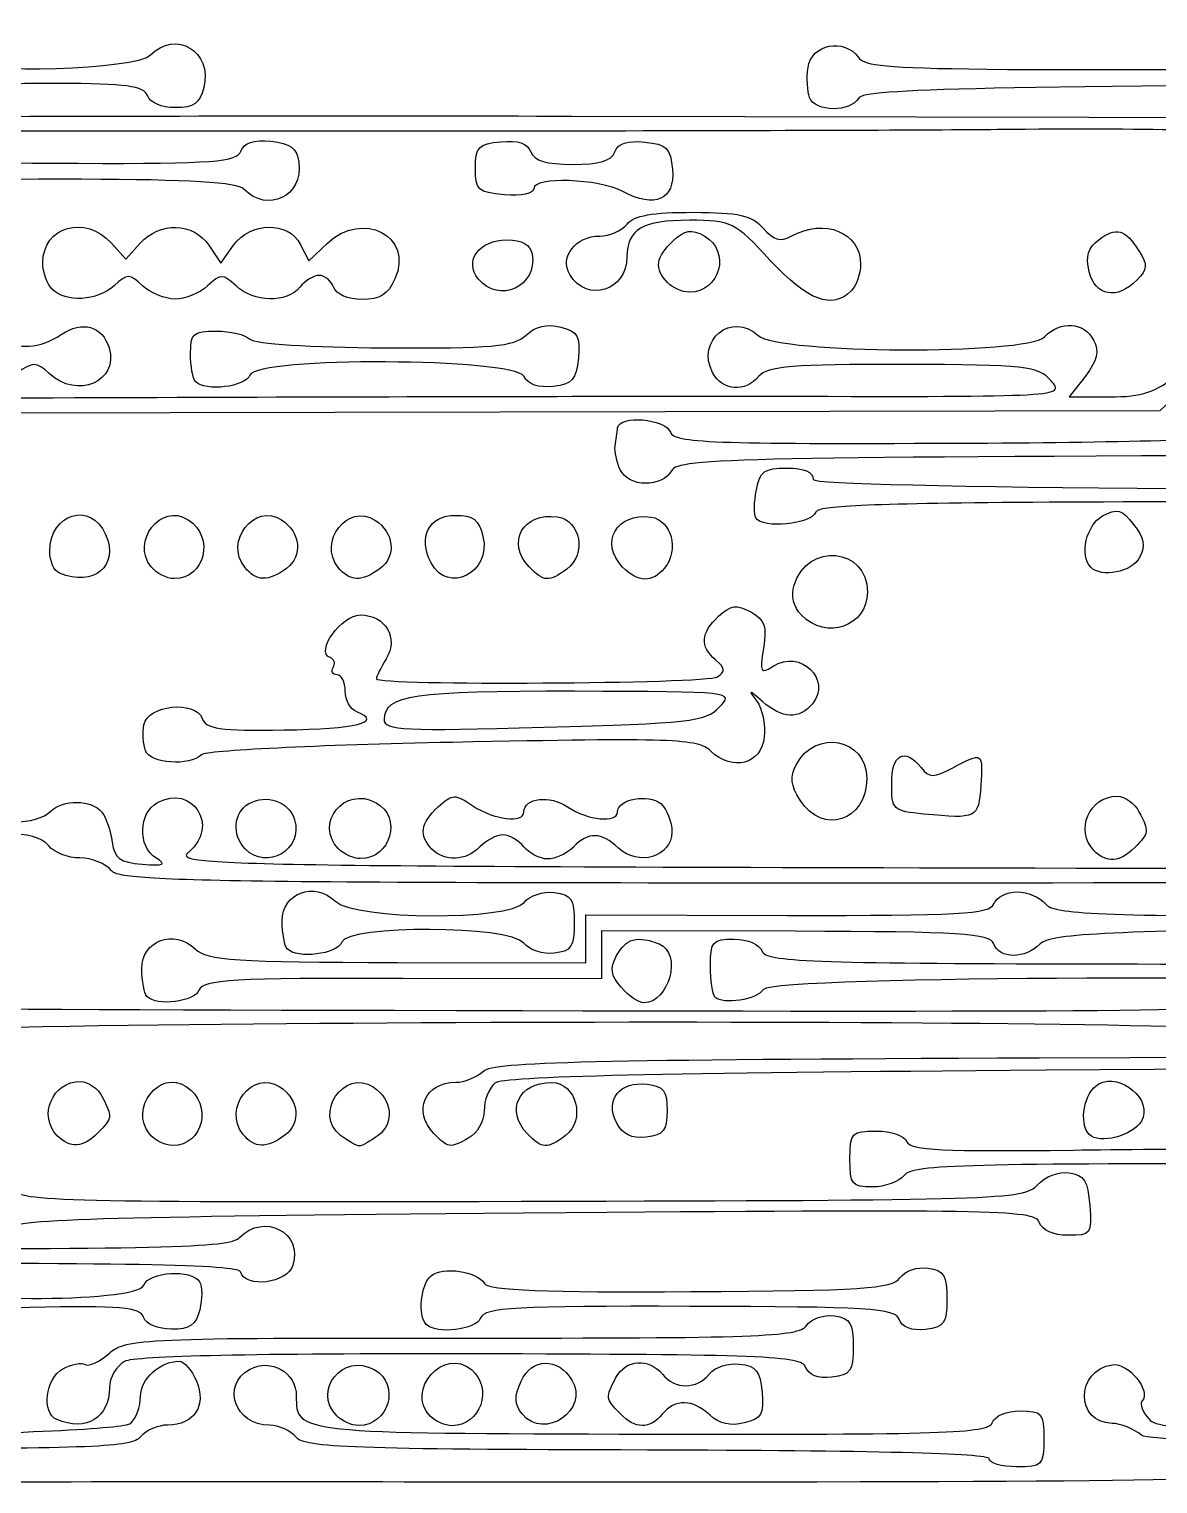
# Model space of a CAD drawing. Extents: x 25 to 242, y 39 to 365.
# Drawn here: x 101.61 to 132.07, y 189.45 to 228.7 of the extents above; entities that cross this region are included whole.
import ezdxf

# ---------------------------------------------------------------- set-up
doc = ezdxf.new("R2010")
doc.units = 0
doc.layers.add('Layer_1', color=7, linetype='CONTINUOUS')

msp = doc.modelspace()

# ---------------------------------------------------------------- linework, layer by layer
at = {"layer": 'Layer_1', "color": 7}
for points in [[(122.668579, 226.855323)], [(117.629919, 224.320103)], [(121.606769, 222.462873)], [(113.730829, 221.959003)], [(118.830599, 221.865503)], [(130.215269, 222.154943)], [(106.101669, 219.191733)], [(117.558019, 216.813713)], [(121.217169, 215.514363)], [(102.425589, 214.023783)], [(104.903649, 214.188663)], [(107.425339, 214.183683)], [(109.947029, 214.178693)], [(112.456479, 214.299553)], [(115.102179, 214.193413)], [(117.623869, 214.188403)], [(130.252379, 214.182453)], [(122.445959, 212.891703)], [(120.231669, 210.403773)], [(104.750449, 209.231053)], [(122.412419, 207.898763)], [(107.435339, 206.585833)], [(109.956989, 206.580833)], [(112.478679, 206.575803)], [(130.340629, 206.537923)], [(117.589299, 202.840433)], [(120.115169, 202.580293)], [(117.456599, 199.198973)], [(102.367749, 198.841603)], [(104.855959, 198.890603)], [(107.377639, 198.885633)], [(110.013239, 198.850703)], [(112.532799, 198.900413)], [(115.054479, 198.895413)], [(130.214299, 198.873833)], [(123.758239, 198.213723)], [(112.326609, 193.749073)], [(109.909299, 191.281733)], [(112.430979, 191.276733)], [(114.914029, 191.331983)], [(102.354379, 191.181933)], [(127.515579, 190.123913)]]:
    msp.add_lwpolyline(points, close=True, dxfattribs=at)
for points in [[(116.266219, 226.357353), (134.849019, 226.322453), (135.544469, 225.627693)], [(103.828909, 222.929143), (104.221309, 222.494953), (104.605159, 222.927493)], [(106.457099, 222.872093), (106.780759, 222.386613), (107.125069, 222.870673)], [(108.925689, 222.900473), (109.159789, 222.448793), (109.646739, 222.915413)], [(102.228819, 221.685913), (102.228819, 221.685273)], [(130.108489, 219.342843), (129.675829, 218.782063), (130.764079, 218.780063)], [(132.764079, 219.017393), (132.121719, 218.398483), (100.966579, 218.341983)], [(125.752089, 207.522013), (125.752089, 207.522193)], [(111.550559, 203.517583), (116.629919, 203.506783), (116.631919, 204.153173), (116.633919, 204.799563), (122.075089, 204.787963)], [(122.283889, 204.356973), (117.052859, 204.368073), (117.050859, 203.721683), (117.048859, 203.075293), (111.683679, 203.086693)], [(108.575659, 203.882623), (108.575659, 203.882723)], [(104.789099, 202.598583), (104.789099, 202.598263)], [(128.864039, 200.943883), (143.522969, 200.999683), (144.210529, 201.679403), (144.898089, 202.359133), (158.322215, 202.339733)], [(158.390215, 201.911853), (144.909129, 201.940453), (144.266779, 201.321913), (143.624419, 200.703383), (129.047619, 200.605983)], [(117.552659, 191.345643), (117.552659, 191.345833)]]:
    msp.add_lwpolyline(points, dxfattribs=at)
for points in [[(104.873819, 227.996933), (105.567319, 228.704263), (106.563859, 228.103153), (106.320999, 227.123993)], [(122.625159, 227.663433), (122.715259, 228.300833), (123.604719, 228.477753), (123.989639, 227.934823)], [(99.922589, 227.833713), (100.141509, 227.482223), (104.510379, 227.626243), (104.873819, 227.996933)], [(123.989639, 227.934823), (124.240339, 227.581203), (125.342159, 227.565123), (142.980039, 227.657713)], [(122.668559, 226.855353), (122.605759, 227.024623), (122.586259, 227.388263), (122.625159, 227.663433)], [(102.385189, 227.237283), (100.538459, 227.241283), (100.065679, 227.178983), (99.967559, 226.919223)], [(104.800789, 226.908953), (104.704289, 227.169153), (104.231919, 227.233363), (102.385189, 227.237283)], [(106.320999, 227.123993), (106.214799, 226.695823), (106.054589, 226.583093), (105.553759, 226.584163)], [(142.896779, 227.255743), (127.286229, 227.159843), (124.135509, 227.091063), (123.994699, 226.843023)], [(105.553759, 226.584163), (105.184929, 226.584953), (104.870679, 226.720493), (104.800789, 226.908953)], [(123.994699, 226.843023), (123.772949, 226.452413), (122.814699, 226.461323), (122.668579, 226.855323)], [(87.473223, 226.273853), (93.088829, 226.339053), (106.045679, 226.376613), (116.266219, 226.357353)], [(127.732459, 225.990903), (124.149429, 225.955903), (111.467259, 225.937403), (99.549859, 225.949803)], [(134.666659, 225.835183), (134.399999, 225.974593), (131.872529, 226.031353), (127.732459, 225.990903)], [(98.544699, 225.428793), (98.652759, 225.137383), (99.256539, 225.089643), (102.932919, 225.081833)], [(102.932919, 225.081833), (106.605699, 225.073833), (107.213439, 225.119433), (107.322999, 225.409473)], [(107.322999, 225.409473), (107.410599, 225.641353), (107.663129, 225.724653), (108.134339, 225.677083)], [(108.134339, 225.677083), (108.664519, 225.623583), (108.833639, 225.496163), (108.885649, 225.111203)], [(113.649729, 224.951173), (113.651729, 225.523223), (113.730429, 225.605173), (114.336359, 225.663733)], [(114.336359, 225.663733), (114.807859, 225.709333), (115.059899, 225.624933), (115.146029, 225.392683)], [(115.146029, 225.392683), (115.235329, 225.151803), (115.558429, 225.054843), (116.276819, 225.053323)], [(116.276819, 225.053323), (116.995219, 225.051323), (117.318889, 225.147423), (117.409719, 225.387873)], [(117.409719, 225.387873), (117.497319, 225.619763), (117.749859, 225.703063), (118.221069, 225.655483)], [(118.221069, 225.655483), (118.816349, 225.595383), (118.913279, 225.499043), (118.966959, 224.914163)], [(108.885649, 225.111203), (109.009319, 224.195823), (108.045559, 223.724403), (107.403489, 224.386213)], [(103.020349, 224.650723), (99.601109, 224.657723), (98.839829, 224.603623), (98.622689, 224.336863)], [(107.403489, 224.386213), (107.229159, 224.565913), (105.926029, 224.644553), (103.020349, 224.650723)], [(114.435529, 224.236233), (113.714729, 224.298933), (113.647889, 224.359763), (113.649729, 224.951173)], [(117.629919, 224.320153), (116.970479, 224.672923), (115.225099, 224.728093), (115.224069, 224.396153)], [(118.966959, 224.914163), (119.041759, 224.099713), (118.495529, 223.857043), (117.629919, 224.320103)], [(115.224069, 224.396153), (115.223539, 224.263903), (114.891589, 224.196553), (114.435529, 224.236233)], [(109.646739, 222.915413), (110.608999, 223.837493), (111.996329, 223.116143), (111.479569, 221.962443)], [(101.978869, 222.396843), (101.981869, 223.379323), (103.124849, 223.708173), (103.828909, 222.929143)], [(104.605159, 222.927493), (105.124669, 223.512923), (106.048309, 223.485313), (106.457099, 222.872093)], [(107.125069, 222.870673), (107.578919, 223.508753), (108.601669, 223.525673), (108.925689, 222.900473)], [(117.006269, 223.119043), (117.266909, 223.118513), (117.598329, 223.263223), (117.742769, 223.440683)], [(119.425309, 223.544833), (118.159659, 223.547833), (117.742339, 223.304173), (117.740029, 222.562113)], [(117.742769, 223.440683), (117.931839, 223.672973), (118.430379, 223.762413), (119.523129, 223.760093)], [(121.606769, 222.462873), (120.636219, 223.506793), (120.564389, 223.542413), (119.425309, 223.544833)], [(119.523129, 223.760093), (120.765739, 223.757093), (121.108489, 223.679893), (121.413789, 223.332083)], [(122.167369, 223.115013), (123.081509, 223.613843), (124.046339, 223.220433), (124.043629, 222.349963)], [(113.730829, 221.959003), (113.335409, 222.450263), (113.750729, 223.018223), (114.504269, 223.016623)], [(114.504269, 223.016623), (114.919199, 223.015833), (115.131369, 222.893743), (115.180469, 222.627773)], [(116.197169, 222.079243), (115.910329, 222.549293), (116.354749, 223.120433), (117.006269, 223.119043)], [(118.830599, 221.865503), (118.474229, 222.232823), (118.519199, 222.561173), (118.984739, 222.990923)], [(118.984739, 222.990923), (119.307009, 223.288413), (119.477079, 223.315063), (119.825719, 223.122683)], [(119.825719, 223.122683), (120.555089, 222.720203), (120.255199, 221.603913), (119.418179, 221.605693)], [(121.413789, 223.332083), (121.695009, 223.011743), (121.880299, 222.958363), (122.167369, 223.115013)], [(130.215219, 222.154943), (130.113049, 222.577963), (130.179019, 222.803593), (130.468089, 223.019173)], [(130.468089, 223.019173), (130.942969, 223.373373), (131.171179, 223.311113), (131.548799, 222.724353)], [(115.180469, 222.627773), (115.339039, 221.768943), (114.277869, 221.279393), (113.730829, 221.959003)], [(131.548799, 222.724353), (131.798389, 222.336523), (131.791339, 222.228743), (131.496799, 221.928283)], [(102.228819, 221.685273), (102.090569, 221.827773), (101.978089, 222.147973), (101.978869, 222.396843)], [(117.740029, 222.562113), (117.737029, 221.637793), (116.670309, 221.303903), (116.197169, 222.079243)], [(123.789239, 221.639473), (123.284339, 221.124493), (122.617019, 221.376263), (121.606769, 222.462873)], [(124.043629, 222.349963), (124.042829, 222.101103), (123.928379, 221.781383), (123.789239, 221.639473)], [(104.672789, 221.778413), (104.316239, 222.110983), (104.262829, 222.111103), (103.904209, 221.780413)], [(107.194479, 221.772693), (106.837929, 222.105263), (106.784519, 222.105373), (106.425899, 221.774693)], [(109.441099, 222.057773), (109.294249, 222.058043), (109.055929, 221.913153), (108.911489, 221.735693)], [(109.828049, 221.733753), (109.762049, 221.911653), (109.587949, 222.057453), (109.441099, 222.057773)], [(111.479569, 221.962443), (111.291479, 221.542503), (111.075039, 221.407903), (110.589519, 221.408933)], [(119.418179, 221.605693), (119.233259, 221.605963), (118.968849, 221.723003), (118.830599, 221.865503)], [(131.496799, 221.928283), (130.969039, 221.389993), (130.374639, 221.495123), (130.215269, 222.154943)], [(103.904209, 221.780413), (103.453389, 221.364253), (102.588239, 221.315463), (102.228819, 221.685913)], [(105.548229, 221.419963), (105.277489, 221.420493), (104.883549, 221.581843), (104.672789, 221.778413)], [(106.425899, 221.774693), (106.213919, 221.579013), (105.818979, 221.419383), (105.548229, 221.419963)], [(108.911489, 221.735693), (108.563389, 221.308023), (107.672099, 221.327253), (107.194479, 221.772693)], [(110.589519, 221.408933), (110.213129, 221.409723), (109.898419, 221.543973), (109.828049, 221.733753)], [(120.049989, 219.433273), (119.596289, 220.308673), (120.571909, 221.100283), (121.284879, 220.435273)], [(102.475969, 220.461083), (103.049429, 220.844323), (103.585229, 220.694513), (103.767279, 220.100013)], [(115.016179, 220.443233), (115.280299, 220.687053), (115.582209, 220.757383), (115.952199, 220.661313)], [(115.952199, 220.661313), (116.418669, 220.540183), (116.488519, 220.418403), (116.430889, 219.826763)], [(129.005899, 220.399473), (129.441729, 220.844003), (130.075489, 220.802093), (130.329509, 220.311973)], [(101.026849, 220.351543), (101.216829, 220.034323), (101.916549, 220.087223), (102.475969, 220.461083)], [(105.963919, 219.946163), (105.965919, 220.493163), (106.037919, 220.556493), (106.659289, 220.555173)], [(106.659289, 220.555173), (107.040699, 220.554383), (107.447029, 220.456473), (107.562249, 220.337763)], [(107.562249, 220.337763), (107.683799, 220.212483), (109.210619, 220.113743), (111.199029, 220.102583)], [(111.199029, 220.102583), (114.119909, 220.086183), (114.683919, 220.136483), (115.016179, 220.443233)], [(121.284879, 220.435273), (121.814139, 219.941613), (128.526489, 219.910473), (129.005899, 220.399473)], [(130.329509, 220.311973), (130.491929, 219.998593), (130.440519, 219.773193), (130.108489, 219.342843)], [(103.767279, 220.100013), (104.044409, 219.195013), (102.901459, 218.706203), (102.149089, 219.407963)], [(106.101669, 219.191743), (106.024869, 219.270943), (105.962879, 219.610403), (105.963919, 219.946163)], [(114.953169, 219.334773), (114.683679, 219.831943), (107.754249, 219.863293), (107.567269, 219.368173)], [(102.149089, 219.407963), (101.799689, 219.733853), (101.731829, 219.734003), (101.246839, 219.409963)], [(116.430889, 219.826763), (116.373789, 219.240623), (116.269159, 219.123223), (115.750799, 219.063743)], [(125.184169, 219.653433), (122.223489, 219.659433), (121.517219, 219.602433), (121.302389, 219.338473)], [(129.182329, 219.214003), (128.831269, 219.613903), (128.536449, 219.646313), (125.184169, 219.653433)], [(107.567269, 219.368173), (107.445189, 219.044953), (106.369689, 218.915473), (106.101669, 219.191733)], [(115.750799, 219.063743), (115.354419, 219.018243), (115.072879, 219.113943), (114.953169, 219.334773)], [(121.302389, 219.338473), (120.936899, 218.889433), (120.307139, 218.937093), (120.049989, 219.433273)], [(121.806099, 218.797363), (129.547979, 218.782163), (129.560679, 218.783063), (129.182329, 219.214003)], [(130.764079, 218.780063), (131.656269, 218.778063), (131.996099, 218.893903), (132.650319, 219.422453)], [(91.934233, 218.718663), (104.098369, 218.770263), (117.540709, 218.805663), (121.806099, 218.797363)], [(117.489269, 217.945033), (117.533269, 218.296493), (118.776579, 218.194563), (118.912379, 217.828373)], [(117.421269, 217.460383), (117.443869, 217.608463), (117.474369, 217.826563), (117.489269, 217.945033)], [(118.912379, 217.828373), (119.019289, 217.540083), (119.989709, 217.502933), (126.692929, 217.530483)], [(126.692929, 217.530483), (130.905039, 217.547783), (134.398669, 217.639983), (134.456529, 217.735363)], [(117.557979, 216.813693), (117.460179, 217.021293), (117.398709, 217.312293), (117.421269, 217.460383)], [(139.034119, 217.209763), (120.739389, 217.157163), (119.129799, 217.123763), (118.948209, 216.793313)], [(118.948209, 216.793313), (118.688589, 216.320893), (117.783839, 216.334153), (117.558019, 216.813713)], [(121.231629, 216.268453), (121.327529, 216.774233), (121.446309, 216.859303), (122.054709, 216.858013)], [(122.054709, 216.858013), (122.528509, 216.857013), (122.765379, 216.754523), (122.764749, 216.550813)], [(122.764749, 216.550813), (122.762749, 216.082513), (185.581394, 216.185623), (185.947358, 216.654513)], [(102.164749, 214.610633), (102.167749, 215.636703), (103.274159, 215.973633), (103.672569, 215.069873)], [(104.903649, 214.188663), (104.347569, 214.879513), (105.170779, 215.937193), (105.897429, 215.465503)], [(107.425339, 214.183663), (106.869259, 214.874513), (107.692469, 215.932193), (108.419119, 215.460493)], [(109.947029, 214.178663), (109.390949, 214.869513), (110.214149, 215.927193), (110.940799, 215.455503)], [(121.217129, 215.514363), (121.163429, 215.604063), (121.169929, 215.943373), (121.231629, 216.268453)], [(154.487639, 215.927253), (126.656889, 215.986353), (122.945659, 215.956353), (122.837989, 215.671283)], [(112.456479, 214.299553), (112.096309, 214.994503), (112.394579, 215.584343), (113.105309, 215.582833)], [(113.105309, 215.582833), (113.592699, 215.581833), (113.745769, 215.464773), (113.855849, 215.009053)], [(115.102179, 214.193453), (114.467349, 214.847803), (114.938799, 215.676713), (115.867829, 215.539633)], [(115.867829, 215.539633), (116.492409, 215.447533), (116.654549, 214.534693), (116.117489, 214.134113)], [(117.623869, 214.188453), (116.989039, 214.842813), (117.460479, 215.671713), (118.389519, 215.534633)], [(118.389519, 215.534633), (118.945909, 215.452533), (119.157999, 214.653993), (118.754949, 214.158803)], [(122.837989, 215.671283), (122.711479, 215.336313), (121.399849, 215.209323), (121.217169, 215.514363)], [(130.252379, 214.182453), (129.943369, 214.500973), (130.136179, 215.327843), (130.575339, 215.567493)], [(130.575339, 215.567493), (130.966229, 215.780783), (131.091219, 215.746473), (131.412139, 215.337813)], [(105.897429, 215.465503), (106.623539, 214.994153), (106.360839, 213.872723), (105.524719, 213.874503)], [(108.419119, 215.460493), (108.936249, 215.124803), (109.002779, 214.485723), (108.555329, 214.151983)], [(110.940799, 215.455503), (111.457939, 215.119813), (111.524459, 214.480733), (111.077019, 214.146993)], [(131.412139, 215.337813), (131.698669, 214.972953), (131.737519, 214.758653), (131.573659, 214.446923)], [(103.672569, 215.069873), (104.048699, 214.216663), (103.356649, 213.636093), (102.425589, 214.023783)], [(113.855849, 215.009053), (114.090219, 214.038723), (112.903489, 213.437043), (112.456479, 214.299553)], [(122.251649, 213.700113), (122.611429, 214.870413), (124.229979, 214.715903), (124.226219, 213.511613)], [(102.425589, 214.023783), (102.281309, 214.083883), (102.163929, 214.347943), (102.164749, 214.610633)], [(131.573659, 214.446923), (131.365689, 214.051303), (130.539969, 213.886023), (130.252379, 214.182453)], [(105.524719, 213.874503), (105.321869, 213.875033), (105.042389, 214.016303), (104.903649, 214.188663)], [(108.555329, 214.151983), (108.064529, 213.785913), (107.738129, 213.795063), (107.425339, 214.183683)], [(111.077019, 214.146993), (110.586219, 213.780913), (110.259819, 213.790063), (109.947029, 214.178693)], [(116.117489, 214.134113), (115.633919, 213.773433), (115.502209, 213.781133), (115.102179, 214.193413)], [(118.754949, 214.158803), (118.426489, 213.755263), (118.034159, 213.765553), (117.623869, 214.188403)], [(122.445959, 212.891703), (122.230219, 213.114083), (122.160569, 213.403853), (122.251649, 213.700113)], [(120.214079, 212.857403), (120.545309, 213.163163), (120.701079, 213.184493), (121.079209, 212.975833)], [(124.226219, 213.511613), (124.223219, 212.584663), (123.117439, 212.199573), (122.445959, 212.891703)], [(109.728499, 211.746313), (109.318139, 211.891823), (110.034929, 212.895253), (110.548449, 212.894163)], [(110.548449, 212.894163), (111.226599, 212.893163), (111.588849, 212.275693), (111.242879, 211.711303)], [(120.132779, 211.680273), (119.700509, 212.050013), (119.725109, 212.406013), (120.214079, 212.857403)], [(121.079209, 212.975833), (121.457399, 212.767153), (121.519299, 212.590793), (121.423229, 211.995723)], [(109.814099, 211.476803), (109.879799, 211.585043), (109.841199, 211.706323), (109.728499, 211.746313)], [(111.242879, 211.711303), (111.098519, 211.475793), (110.980249, 211.233313), (110.980059, 211.172453)], [(120.183879, 211.226153), (120.402069, 211.367313), (120.391789, 211.458723), (120.132779, 211.680273)], [(121.423229, 211.995723), (121.317189, 211.338853), (121.342029, 211.292943), (121.684899, 211.511363)], [(121.684899, 211.511363), (122.420939, 211.980173), (123.280699, 211.155173), (122.743679, 210.495393)], [(109.917239, 211.279523), (109.794839, 211.279783), (109.748429, 211.368523), (109.814099, 211.476803)], [(110.138419, 210.841353), (110.139209, 211.082083), (110.039619, 211.279263), (109.917239, 211.279523)], [(110.980059, 211.172453), (110.979529, 210.985653), (119.892539, 211.037673), (120.183879, 211.226153)], [(110.450679, 210.279453), (110.278179, 210.347753), (110.137669, 210.600623), (110.138419, 210.841353)], [(116.323739, 210.834983), (111.987229, 210.843983), (111.188739, 210.725553), (111.186699, 210.071703)], [(120.231669, 210.403773), (120.642819, 210.823123), (120.618089, 210.825853), (116.323739, 210.834983)], [(121.400329, 210.554893), (121.020509, 210.887203), (121.001309, 210.888813), (121.241399, 210.568293)], [(104.708379, 209.931343), (104.807579, 210.458923), (106.092249, 210.601913), (106.276209, 210.105853)], [(121.241399, 210.568293), (121.391609, 210.367763), (121.483189, 209.931243), (121.444899, 209.598273)], [(122.743679, 210.495393), (122.398619, 210.071453), (121.929099, 210.092233), (121.400329, 210.554893)], [(106.276209, 210.105853), (106.383969, 209.815273), (106.744689, 209.763793), (108.483919, 209.790823)], [(108.483919, 209.790823), (110.444949, 209.821323), (111.159319, 209.998783), (110.450679, 210.279453)], [(111.186699, 210.071703), (111.185899, 209.784383), (111.721959, 209.758403), (115.501779, 209.862683)], [(115.501779, 209.862683), (119.414509, 209.970623), (119.856559, 210.021193), (120.231669, 210.403773)], [(104.750379, 209.230993), (104.686979, 209.401963), (104.668079, 209.717113), (104.708379, 209.931343)], [(122.305269, 208.853993), (122.819919, 209.833053), (124.213909, 209.562033), (124.210549, 208.483573)], [(113.031489, 209.456263), (109.381799, 209.383463), (106.367139, 209.234463), (106.255979, 209.121383)], [(120.000649, 209.220003), (119.640209, 209.556193), (119.047969, 209.576273), (113.031489, 209.456263)], [(121.444899, 209.598273), (121.360199, 208.861413), (120.598869, 208.662013), (120.000649, 209.220003)], [(124.882589, 208.350233), (124.884589, 209.143453), (125.231709, 209.328083), (125.677849, 208.773813)], [(106.255979, 209.121383), (105.945769, 208.805843), (104.879329, 208.883523), (104.750449, 209.231053)], [(126.533709, 208.771813), (127.345659, 209.199893), (127.347949, 209.198393), (127.287829, 208.280763)], [(122.412419, 207.898763), (122.158179, 208.299123), (122.132749, 208.525803), (122.305269, 208.853993)], [(124.210549, 208.483573), (124.206549, 207.325603), (123.021299, 206.940003), (122.412419, 207.898763)], [(125.677849, 208.773813), (125.903389, 208.493613), (126.005279, 208.493393), (126.533709, 208.771813)], [(105.070409, 207.832053), (106.010119, 208.344833), (106.754389, 207.189993), (105.925479, 206.505313)], [(107.532009, 207.796443), (108.016159, 208.072733), (108.620209, 207.864143), (108.772079, 207.368153)], [(109.956989, 206.580833), (109.289349, 207.269013), (110.122659, 208.295703), (110.969569, 207.828383)], [(112.644959, 207.712453), (113.032699, 208.070393), (113.096629, 208.072533), (113.583299, 207.743853)], [(117.483209, 207.584913), (117.484209, 207.922493), (118.326289, 208.080523), (118.649749, 207.803843)], [(125.752089, 207.522193), (124.914029, 207.604193), (124.880359, 207.636213), (124.882589, 208.350233)], [(127.287829, 208.280763), (127.230629, 207.407393), (127.179979, 207.382373), (125.752089, 207.522013)], [(102.196839, 207.600173), (102.516779, 207.926483), (103.299159, 207.911703), (103.567939, 207.574273)], [(105.028409, 206.339513), (104.536659, 206.648193), (104.562149, 207.554723), (105.070409, 207.832053)], [(107.435309, 206.585833), (107.077699, 206.954433), (107.126459, 207.565033), (107.532009, 207.796443)], [(110.969569, 207.828383), (111.684119, 207.434083), (111.369809, 206.319273), (110.544579, 206.321023)], [(112.478679, 206.575833), (112.120039, 206.945503), (112.167809, 207.271983), (112.644959, 207.712453)], [(113.583299, 207.743853), (114.145769, 207.363983), (114.960509, 207.268143), (114.961489, 207.581743)], [(114.961489, 207.581743), (114.962489, 207.959483), (115.660929, 208.038393), (116.139909, 207.714913)], [(116.139909, 207.714913), (116.680229, 207.349993), (117.482229, 207.272383), (117.483209, 207.584913)], [(118.649749, 207.803843), (118.817129, 207.660683), (118.953359, 207.314873), (118.952479, 207.035373)], [(130.340629, 206.537933), (129.814489, 207.080253), (130.210269, 208.003373), (130.968219, 208.001763)], [(130.968219, 208.001763), (131.172199, 208.001233), (131.436389, 207.813223), (131.555319, 207.583753)], [(99.896549, 207.564873), (100.640589, 207.204003), (101.826279, 207.222183), (102.196839, 207.600173)], [(103.567939, 207.574273), (103.686129, 207.425883), (103.814779, 207.062013), (103.853829, 206.765673)], [(108.772079, 207.368153), (109.017869, 206.565523), (108.021039, 205.982123), (107.435339, 206.585833)], [(131.555319, 207.583753), (131.834969, 207.044153), (131.831529, 207.015363), (131.439609, 206.615623)], [(102.139969, 206.661523), (101.758139, 207.135893), (100.409879, 207.071663), (99.757269, 206.548013)], [(114.393459, 206.959583), (114.225989, 206.959853), (113.946669, 206.815093), (113.772749, 206.637703)], [(114.958539, 206.635183), (114.815209, 206.813253), (114.560929, 206.959233), (114.393459, 206.959583)], [(117.507669, 206.604253), (117.040979, 207.039553), (116.701369, 207.047423), (116.294429, 206.632353)], [(118.952479, 207.035373), (118.950479, 206.366903), (118.050139, 206.098273), (117.507669, 206.604253)], [(102.979519, 206.336543), (102.661089, 206.337333), (102.283299, 206.483463), (102.139969, 206.661523)], [(103.853829, 206.765673), (103.912329, 206.321563), (104.054059, 206.216513), (104.660129, 206.167993)], [(105.925479, 206.505313), (105.469699, 206.128833), (106.304089, 206.114073), (130.996959, 206.061613)], [(110.544579, 206.321023), (110.359659, 206.321553), (110.095239, 206.438333), (109.956989, 206.580833)], [(113.772749, 206.637703), (113.391789, 206.249153), (112.822029, 206.221903), (112.478679, 206.575803)], [(115.598679, 206.310633), (115.389929, 206.311163), (115.101869, 206.457123), (114.958539, 206.635183)], [(116.294429, 206.632353), (116.120509, 206.454963), (115.807419, 206.310183), (115.598679, 206.310633)], [(131.439609, 206.615623), (131.043489, 206.211603), (130.682009, 206.186053), (130.340629, 206.537923)], [(103.835889, 205.990683), (103.683309, 206.180233), (103.297949, 206.335873), (102.979519, 206.336543)], [(104.660129, 206.167993), (105.257659, 206.120193), (105.326669, 206.152293), (105.028409, 206.339513)], [(130.996959, 206.061613), (147.706859, 206.026113), (156.584815, 206.081413), (156.669765, 206.221383)], [(130.331229, 205.661723), (106.522889, 205.647523), (104.087799, 205.677723), (103.835889, 205.990683)], [(108.437899, 204.633033), (108.439899, 205.397593), (109.295129, 205.710713), (109.883029, 205.162363)], [(114.962689, 205.136863), (115.113749, 205.322463), (115.475039, 205.441143), (115.777289, 205.404473)], [(115.777289, 205.404473), (116.245949, 205.347573), (116.320099, 205.235143), (116.318069, 204.584433)], [(127.638229, 205.099343), (127.705329, 205.276963), (127.987989, 205.421803), (128.266409, 205.421213)], [(128.266409, 205.421213), (128.544829, 205.420683), (128.889889, 205.274443), (129.033219, 205.096383)], [(156.807755, 205.410863), (156.604635, 205.620233), (150.925259, 205.674033), (130.331229, 205.661723)], [(109.883029, 205.162363), (110.417449, 204.663883), (114.560779, 204.643143), (114.962689, 205.136863)], [(122.075089, 204.787963), (126.717829, 204.777963), (127.534159, 204.823763), (127.638229, 205.099343)], [(129.033219, 205.096383), (129.256439, 204.819063), (130.432079, 204.770213), (137.230939, 204.755773)], [(108.575659, 203.882723), (108.498859, 203.961923), (108.436859, 204.299533), (108.437899, 204.633033)], [(114.959259, 204.037763), (114.571049, 204.520063), (110.222469, 204.538933), (110.041249, 204.059063)], [(116.318069, 204.584433), (116.316069, 203.933713), (116.241169, 203.821583), (115.772179, 203.766703)], [(104.651339, 203.348573), (104.653339, 204.113143), (105.508569, 204.426253), (106.096459, 203.877903)], [(117.461749, 203.702563), (117.703129, 204.161763), (118.024959, 204.250173), (118.610679, 204.018193)], [(127.634869, 204.022403), (127.532689, 204.297933), (126.739839, 204.347503), (122.283889, 204.356973)], [(137.116419, 204.456913), (130.535929, 204.354693), (129.150649, 204.280343), (128.890899, 204.015403)], [(106.096459, 203.877903), (106.419999, 203.576123), (107.165159, 203.526893), (111.550559, 203.517583)], [(110.041249, 204.059063), (109.919179, 203.735833), (108.843679, 203.606363), (108.575659, 203.882623)], [(115.772179, 203.766703), (115.469709, 203.731303), (115.109169, 203.851503), (114.959259, 204.037763)], [(118.610679, 204.018193), (119.235149, 203.770863), (118.882109, 202.424683), (118.193159, 202.426143)], [(119.991949, 203.427833), (119.993949, 204.083853), (120.049349, 204.145923), (120.631199, 204.144683)], [(120.631199, 204.144683), (121.003589, 204.143893), (121.318049, 204.008963), (121.388169, 203.819883)], [(121.388169, 203.819883), (121.492109, 203.539593), (122.665959, 203.493973), (130.183989, 203.478003)], [(128.890899, 204.015403), (128.487309, 203.603763), (127.788609, 203.607443), (127.634869, 204.022403)], [(130.183989, 203.478003), (137.702019, 203.462003), (138.876139, 203.502703), (138.981819, 203.782513)], [(117.589299, 202.840433), (117.299519, 203.170533), (117.273719, 203.344883), (117.461749, 203.702563)], [(120.115209, 202.580253), (120.046209, 202.651353), (119.990719, 203.032813), (119.991949, 203.427833)], [(104.789099, 202.598263), (104.712299, 202.677463), (104.650299, 203.015073), (104.651339, 203.348573)], [(111.683679, 203.086693), (107.108489, 203.096693), (106.300549, 203.050493), (106.196539, 202.775143)], [(138.953359, 202.847413), (138.600099, 203.211533), (121.645649, 203.154363), (121.423569, 202.788313)], [(94.562639, 202.692343), (94.975689, 202.266593), (95.261759, 202.259933), (114.919199, 202.218173)], [(106.196539, 202.775143), (106.074929, 202.453153), (105.054389, 202.325133), (104.789099, 202.598583)], [(118.193159, 202.426143), (118.060819, 202.426413), (117.789089, 202.612853), (117.589299, 202.840433)], [(121.423569, 202.788313), (121.256189, 202.512403), (120.324709, 202.364313), (120.115169, 202.580293)], [(114.919199, 202.218173), (132.676899, 202.180473), (134.886509, 202.212173), (135.128369, 202.509443)], [(135.138919, 201.609053), (134.765229, 202.073313), (95.214899, 201.950783), (94.850919, 201.484233)], [(104.855959, 198.890603), (104.299879, 199.581453), (105.123079, 200.639133), (105.849729, 200.167433)], [(107.377639, 198.885603), (106.821559, 199.576453), (107.644769, 200.634133), (108.371419, 200.162433)], [(110.013239, 198.850703), (109.266119, 199.413753), (110.109439, 200.665783), (110.893099, 200.157053)], [(113.872419, 200.585723), (114.149569, 200.837583), (116.652579, 200.897373), (128.864039, 200.943883)], [(102.367749, 198.841603), (101.841609, 199.383923), (102.237389, 200.307043), (102.995349, 200.305433)], [(102.995349, 200.305433), (103.199319, 200.304903), (103.463509, 200.116893), (103.582439, 199.887423)], [(112.532799, 198.900403), (111.949739, 199.501393), (112.285799, 200.286063), (113.125479, 200.284273)], [(113.125479, 200.284273), (113.353309, 200.283743), (113.689429, 200.419443), (113.872419, 200.585723)], [(114.179009, 200.261493), (114.018499, 200.125613), (113.886479, 199.787323), (113.885609, 199.509743)], [(129.047619, 200.605983), (118.540069, 200.535783), (114.389359, 200.439573), (114.179009, 200.261493)], [(115.054479, 198.895403), (114.450099, 199.518373), (114.812639, 200.281053), (115.712239, 200.279143)], [(115.712239, 200.279143), (116.374459, 200.278143), (116.636269, 199.258593), (116.080849, 198.844313)], [(117.456599, 199.198973), (117.139829, 199.810183), (117.547999, 200.319883), (118.282849, 200.230713)], [(118.282849, 200.230713), (118.732259, 200.176213), (118.825639, 200.053253), (118.823969, 199.518403)], [(130.214299, 198.873833), (129.918549, 199.178673), (130.076589, 200.022643), (130.469579, 200.237083)], [(130.469579, 200.237083), (131.063949, 200.561423), (131.950909, 199.789503), (131.620549, 199.235393)], [(103.582439, 199.887423), (103.862089, 199.347833), (103.858649, 199.319043), (103.466729, 198.919303)], [(105.849729, 200.167433), (106.575839, 199.696093), (106.313139, 198.574653), (105.477019, 198.576433)], [(108.371419, 200.162433), (108.888549, 199.826743), (108.955079, 199.187663), (108.507629, 198.853933)], [(110.893099, 200.157053), (111.410239, 199.821363), (111.476759, 199.182283), (111.029319, 198.848543)], [(113.885609, 199.509743), (113.884819, 199.231283), (113.701519, 198.905453), (113.476869, 198.782863)], [(118.823969, 199.518403), (118.821969, 198.977423), (118.729969, 198.861323), (118.257999, 198.806433)], [(118.257999, 198.806433), (117.856119, 198.759733), (117.625789, 198.872533), (117.456599, 199.198973)], [(131.620549, 199.235393), (131.380839, 198.833323), (130.478639, 198.601353), (130.214299, 198.873833)], [(103.466729, 198.919303), (103.070609, 198.515283), (102.709129, 198.489723), (102.367749, 198.841603)], [(105.477019, 198.576433), (105.274169, 198.576963), (104.994689, 198.718243), (104.855959, 198.890603)], [(108.507629, 198.853933), (108.016829, 198.487853), (107.690429, 198.497003), (107.377639, 198.885633)], [(110.520399, 198.566053), (110.448999, 198.566203), (110.220779, 198.694293), (110.013239, 198.850703)], [(111.029319, 198.848543), (110.820809, 198.693023), (110.591789, 198.565903), (110.520399, 198.566053)], [(113.476869, 198.782863), (112.950289, 198.495523), (112.922219, 198.499013), (112.532799, 198.900413)], [(116.080849, 198.844313), (115.585659, 198.474973), (115.456119, 198.481413), (115.054479, 198.895413)], [(123.758239, 198.213683), (123.760239, 198.927363), (123.798839, 198.967723), (124.473599, 198.966293)], [(124.473599, 198.966293), (124.870489, 198.965503), (125.233429, 198.838523), (125.292219, 198.680013)], [(125.292219, 198.680013), (125.376219, 198.453583), (126.295499, 198.407393), (129.779509, 198.454543)], [(129.779509, 198.454543), (132.189449, 198.487143), (137.109549, 198.507843), (140.713089, 198.500443)], [(124.360579, 197.458313), (123.809599, 197.459313), (123.756099, 197.526613), (123.758239, 198.213723)], [(136.471409, 198.078983), (126.966949, 198.099183), (125.455179, 198.058883), (125.227879, 197.779673)], [(128.807989, 197.507903), (129.024029, 197.744403), (129.385899, 197.884143), (129.672829, 197.841873)], [(114.881689, 197.072063), (127.865779, 197.100063), (128.452139, 197.118363), (128.807989, 197.507903)], [(125.227879, 197.779673), (125.083449, 197.602213), (124.693159, 197.457603), (124.360579, 197.458313)], [(129.672829, 197.841873), (130.075909, 197.782473), (130.177659, 197.621303), (130.228889, 196.961053)], [(101.195619, 197.396843), (101.315749, 197.072893), (102.475739, 197.045363), (114.881689, 197.072063)], [(114.949669, 196.748573), (103.179529, 196.647123), (101.145849, 196.583903), (100.998029, 196.314933)], [(107.285509, 196.093983), (107.950329, 196.772063), (109.002629, 196.226983), (108.727359, 195.347133)], [(128.860229, 196.511513), (128.738679, 196.839283), (127.641809, 196.857973), (114.949669, 196.748573)], [(130.228889, 196.961053), (130.288889, 196.187053), (130.264189, 196.152983), (129.641889, 196.154303)], [(129.641889, 196.154303), (129.231949, 196.155093), (128.943489, 196.287003), (128.860229, 196.511513)], [(94.450919, 195.798053), (105.298179, 195.775053), (107.011509, 195.814553), (107.285509, 196.093983)], [(107.308969, 195.166413), (107.245569, 195.363303), (104.278709, 195.416643), (94.736179, 195.392413)], [(104.700699, 194.806623), (104.840599, 195.177063), (105.999379, 195.247993), (106.208439, 194.898923)], [(108.727359, 195.347133), (108.573469, 194.855273), (107.454939, 194.712753), (107.308969, 195.166413)], [(112.453279, 195.059943), (112.776629, 195.322953), (113.694429, 195.190143), (113.897569, 194.850943)], [(125.106349, 195.004293), (125.245829, 195.198723), (125.567049, 195.310353), (125.862249, 195.266993)], [(125.862249, 195.266993), (126.295099, 195.203393), (126.375229, 195.073313), (126.373239, 194.437443)], [(98.575629, 194.837423), (98.843709, 194.342863), (104.514779, 194.314403), (104.700699, 194.806623)], [(106.208439, 194.898923), (106.283539, 194.773523), (106.286239, 194.434153), (106.214439, 194.144773)], [(112.326609, 193.749073), (112.092399, 193.990483), (112.173769, 194.832593), (112.453279, 195.059943)], [(113.897569, 194.850943), (114.005009, 194.671533), (115.555909, 194.611033), (119.455199, 194.634133)], [(119.455199, 194.634133), (124.097109, 194.661633), (124.898189, 194.714133), (125.106349, 195.004293)], [(126.373239, 194.437443), (126.371239, 193.774553), (126.300839, 193.675213), (125.791599, 193.616253)], [(101.620309, 194.208133), (99.554419, 194.168333), (98.635869, 194.073213), (98.576669, 193.892953)], [(104.698539, 193.943233), (104.598939, 194.211883), (104.089609, 194.255713), (101.620309, 194.208133)], [(105.450929, 193.619983), (105.083459, 193.620773), (104.767839, 193.756363), (104.698539, 193.943233)], [(106.214439, 194.144773), (106.112179, 193.732493), (105.946959, 193.618933), (105.450929, 193.619983)], [(119.437929, 194.236713), (114.721779, 194.246713), (113.896339, 194.201213), (113.792209, 193.925513)], [(125.086999, 193.887083), (124.977629, 194.181993), (124.259019, 194.226473), (119.437929, 194.236713)], [(122.580049, 193.714263), (122.720059, 193.909433), (123.040929, 194.021203), (123.336529, 193.977773)], [(123.336529, 193.977773), (123.769379, 193.914173), (123.849509, 193.784103), (123.847529, 193.148233)], [(113.792209, 193.925513), (113.670139, 193.602283), (112.594629, 193.472803), (112.326609, 193.749073)], [(113.290829, 193.381633), (121.272169, 193.375633), (122.365539, 193.415233), (122.580049, 193.714263)], [(125.791599, 193.616253), (125.413819, 193.572553), (125.168709, 193.666753), (125.086999, 193.887083)], [(103.773659, 192.971173), (104.223559, 193.369203), (104.651289, 193.387643), (113.290829, 193.381633)], [(112.430979, 191.276733), (111.753699, 191.974833), (112.805209, 193.159933), (113.542419, 192.529363)], [(103.124269, 192.668023), (103.222369, 192.605523), (103.514569, 192.741923), (103.773659, 192.971173)], [(113.513669, 192.954713), (107.765159, 192.966913), (104.446529, 192.894613), (104.184199, 192.751493)], [(107.559619, 192.536423), (108.131339, 192.848403), (108.820209, 192.453623), (108.818219, 191.815133)], [(109.909299, 191.281733), (109.241649, 191.969913), (110.074969, 192.996613), (110.921869, 192.529283)], [(122.561279, 192.597873), (122.450239, 192.897293), (121.420229, 192.937923), (113.513669, 192.954713)], [(114.884679, 192.219073), (115.166269, 192.847753), (115.883779, 192.863363), (116.257019, 192.248873)], [(117.442989, 192.314433), (117.703889, 192.810763), (118.333639, 192.856433), (118.696729, 192.405333)], [(123.847529, 193.148233), (123.845529, 192.485343), (123.775129, 192.385993), (123.265879, 192.327043)], [(102.354379, 191.181933), (101.935499, 191.356353), (102.049259, 192.292323), (102.520589, 192.549523)], [(102.520589, 192.549523), (102.754539, 192.677183), (103.026189, 192.730503), (103.124269, 192.668023)], [(104.184199, 192.751493), (103.960259, 192.629293), (103.776359, 192.309713), (103.775519, 192.041323)], [(104.615109, 191.807323), (104.617109, 192.280233), (105.141489, 192.756993), (105.659469, 192.755893)], [(105.659469, 192.755893), (105.785119, 192.755633), (105.993619, 192.515663), (106.122799, 192.222623)], [(108.096559, 191.027023), (107.165519, 191.029023), (106.780519, 192.111283), (107.559619, 192.536423)], [(110.921869, 192.529283), (111.636419, 192.134983), (111.322119, 191.020173), (110.496879, 191.021933)], [(113.542419, 192.529363), (114.137849, 192.020063), (113.789829, 191.015283), (113.018569, 191.016923)], [(118.696729, 192.405333), (119.033749, 191.986633), (119.622049, 191.990433), (119.966429, 192.413333)], [(119.966429, 192.413333), (120.117489, 192.598933), (120.478779, 192.717613), (120.781019, 192.680933)], [(120.781019, 192.680933), (121.222769, 192.627333), (121.335949, 192.485653), (121.387309, 191.922023)], [(123.265879, 192.327043), (122.888109, 192.283343), (122.642999, 192.377543), (122.561279, 192.597873)], [(130.828229, 191.079503), (129.828079, 191.098003), (129.839009, 192.510473), (130.840529, 192.661633)], [(130.840529, 192.661633), (131.270999, 192.726633), (131.899799, 191.946583), (131.634809, 191.676313)], [(103.775519, 192.041323), (103.773519, 191.224653), (103.152659, 190.849533), (102.354379, 191.181933)], [(106.122799, 192.222623), (106.411399, 191.567953), (106.061999, 191.031323), (105.348189, 191.032833)], [(114.914079, 191.332033), (114.700099, 191.597883), (114.693659, 191.792483), (114.884679, 192.219073)], [(116.257019, 192.248873), (116.743349, 191.448303), (115.502369, 190.601053), (114.914029, 191.331983)], [(117.552659, 191.345833), (117.163239, 191.747233), (117.159969, 191.776033), (117.442989, 192.314433)], [(104.349939, 191.079473), (104.494909, 191.202203), (104.614239, 191.529743), (104.615109, 191.807323)], [(108.818219, 191.815133), (108.815219, 190.807773), (108.793519, 190.810083), (118.396029, 190.789683)], [(119.981659, 191.299543), (119.513289, 191.736393), (119.034489, 191.746903), (118.693369, 191.327843)], [(121.387309, 191.922023), (121.441209, 191.330143), (121.370609, 191.208663), (120.903429, 191.089513)], [(131.634809, 191.676313), (131.567209, 191.607313), (131.654509, 191.388423), (131.828839, 191.189823)], [(110.496879, 191.021933), (110.311959, 191.022193), (110.047549, 191.139233), (109.909299, 191.281733)], [(113.018569, 191.016923), (112.833649, 191.017183), (112.569229, 191.134223), (112.430979, 191.276733)], [(118.693369, 191.327843), (118.355739, 190.913023), (117.966489, 190.919103), (117.552659, 191.345643)], [(120.903429, 191.089513), (120.537229, 190.996113), (120.232519, 191.065613), (119.981659, 191.299543)], [(127.594599, 191.093343), (127.665899, 191.282123), (127.981189, 191.415713), (128.353579, 191.414923)], [(128.353579, 191.414923), (128.941509, 191.413923), (128.990409, 191.355423), (128.988239, 190.659453)], [(96.922079, 190.716733), (101.338109, 190.802733), (104.187459, 190.941923), (104.349939, 191.079473)], [(105.348189, 191.032833), (105.087549, 191.033363), (104.756119, 190.888653), (104.611689, 190.711203)], [(108.814749, 190.702303), (108.671419, 190.880363), (108.348239, 191.026493), (108.096559, 191.027023)], [(118.396029, 190.789683), (126.270269, 190.772983), (127.488789, 190.813183), (127.594599, 191.093343)], [(131.621509, 190.756303), (131.418749, 190.929743), (131.061769, 191.075173), (130.828229, 191.079503)], [(170.613349, 190.806403), (170.102245, 190.341573), (132.163379, 190.292833), (131.621509, 190.756303)], [(131.828839, 191.189823), (132.121909, 190.855983), (133.576359, 190.833073), (151.108879, 190.886123)], [(104.611689, 190.711203), (104.387609, 190.435903), (103.292899, 190.390803), (97.150689, 190.403853)], [(118.295799, 190.358963), (110.356199, 190.375863), (109.039139, 190.423563), (108.814749, 190.702303)], [(128.988239, 190.659453), (128.986239, 189.941243), (128.950839, 189.905403), (128.250399, 189.906893)], [(127.515579, 190.123913), (127.516109, 190.264283), (124.302669, 190.346203), (118.295799, 190.358963)], [(128.250399, 189.906893), (127.845879, 189.907683), (127.515209, 190.005393), (127.515579, 190.123913)], [(112.300879, 189.505023), (131.810949, 189.488923), (134.655169, 189.527123), (135.052259, 189.810863)], [(85.505883, 189.445423), (87.979483, 189.488323), (100.037229, 189.515123), (112.300879, 189.505023)]]:
    msp.add_open_spline(points, degree=3, dxfattribs=at)

doc.saveas('drawing.dxf')
